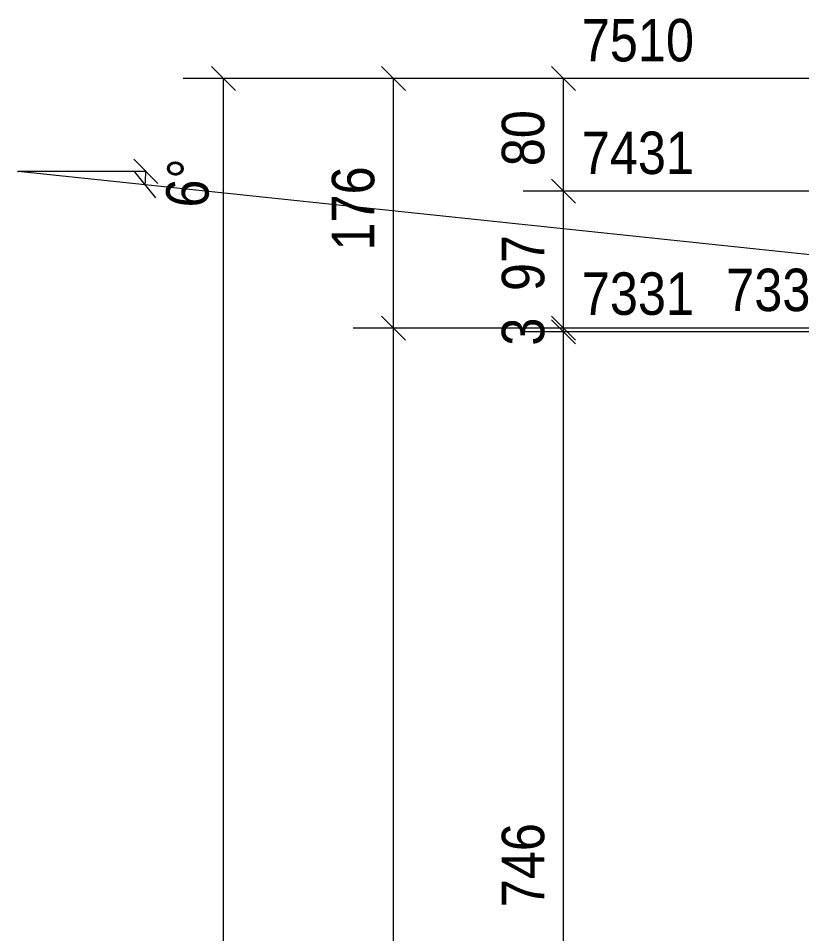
# Model space of a CAD drawing. Header units: millimetres. Extents: x 2 to 579, y 0 to 825.
# Drawn here: x 170.5 to 225.8, y 643.5 to 708.1 of the extents above; entities that cross this region are included whole.
import ezdxf

# ---------------------------------------------------------------- set-up
doc = ezdxf.new("R2010")
doc.units = ezdxf.units.MM
doc.linetypes.add('XKITLINE00', pattern=[0])
doc.layers.add('Dimensions', color=7, linetype='Continuous', lineweight=0)
doc.styles.add('ARIAL', font='ARIAL.TTF')

# ---------------------------------------------------------------- blocks, each defined once
blk = doc.blocks.new('*A97')
at = {"layer": 'Dimensions', "color": 7, "linetype": 'XKITLINE00', "lineweight": 0}
for p, q in [((184.105, 704.715), (185.802, 703.018)), ((288.364, 703.867), (182.103, 703.867)), ((184.953, 483.78), (184.953, 703.867))]:
    blk.add_line(p, q, dxfattribs=at)
at = {"layer": 'Dimensions', "color": 3}
blk.add_point((184.953, 703.867), dxfattribs=at)
blk = doc.blocks.new('*A124')
at = {"layer": 'Dimensions', "color": 7, "linetype": 'XKITLINE00', "lineweight": 0}
for p, q in [((180.314, 696.454), (178.616, 698.151)), ((179.465, 697.302), (170.465, 697.302)), ((179.415, 696.358), (170.465, 697.302)), ((180.17, 695.425), (178.661, 697.291)), ((274.459, 686.333), (179.415, 696.358))]:
    blk.add_line(p, q, dxfattribs=at)
blk.add_arc((170.465, 697.302), 9, 353.97889, 0, dxfattribs=at)
at = {"layer": 'Dimensions', "color": 7}
for p in [(170.465, 697.302), (179.465, 697.302), (179.415, 696.358)]:
    blk.add_point(p, dxfattribs=at)
at = {"layer": 'Dimensions', "color": 3, "style": 'ARIAL', "width": 0.85}
blk.add_text('6°', height=3, rotation=86.99218, dxfattribs=at).set_placement((183.847, 694.684))
blk = doc.blocks.new('*A125')
at = {"layer": 'Dimensions', "color": 7, "linetype": 'XKITLINE00', "lineweight": 0}
for p, q in [((196.105, 687.077), (197.802, 685.38)), ((274.453, 686.229), (194.103, 686.229)), ((196.953, 485.78), (196.953, 686.229))]:
    blk.add_line(p, q, dxfattribs=at)
at = {"layer": 'Dimensions', "color": 3}
blk.add_point((196.953, 686.229), dxfattribs=at)
blk = doc.blocks.new('*A126')
at = {"layer": 'Dimensions', "color": 7, "linetype": 'XKITLINE00', "lineweight": 0}
for p, q in [((196.105, 704.715), (197.802, 703.018)), ((288.364, 703.867), (194.103, 703.867)), ((196.953, 686.229), (196.953, 703.867)), ((196.105, 687.077), (197.802, 685.38)), ((274.453, 686.229), (194.103, 686.229))]:
    blk.add_line(p, q, dxfattribs=at)
at = {"layer": 'Dimensions', "color": 3}
for p in [(196.953, 703.867), (196.953, 686.229)]:
    blk.add_point(p, dxfattribs=at)
at = {"layer": 'Dimensions', "color": 3, "style": 'ARIAL', "width": 0.85}
blk.add_text('176', height=3, rotation=90.00021, dxfattribs=at).set_placement((195.603, 691.71))
blk = doc.blocks.new('*A129')
at = {"layer": 'Dimensions', "color": 7, "linetype": 'XKITLINE00', "lineweight": 0}
for p, q in [((208.105, 686.815), (209.802, 685.118)), ((286.475, 685.966), (206.103, 685.966)), ((208.953, 611.36), (208.953, 685.966)), ((208.105, 612.208), (209.802, 610.511)), ((275.553, 611.36), (206.103, 611.36))]:
    blk.add_line(p, q, dxfattribs=at)
at = {"layer": 'Dimensions', "color": 3}
for p in [(208.953, 685.966), (208.953, 611.36)]:
    blk.add_point(p, dxfattribs=at)
at = {"layer": 'Dimensions', "color": 3, "style": 'ARIAL', "width": 0.85}
blk.add_text('7331', height=3, dxfattribs=at).set_placement((210.253, 687.166))
blk.add_text('746', height=3, rotation=90.00021, dxfattribs=at).set_placement((207.603, 645.325))
blk = doc.blocks.new('*A130')
at = {"layer": 'Dimensions', "color": 7, "linetype": 'XKITLINE00', "lineweight": 0}
for p, q in [((208.105, 687.077), (209.802, 685.38)), ((208.105, 686.815), (209.802, 685.118)), ((274.453, 686.229), (206.103, 686.229)), ((208.953, 685.966), (208.953, 686.229)), ((286.475, 685.966), (206.103, 685.966))]:
    blk.add_line(p, q, dxfattribs=at)
at = {"layer": 'Dimensions', "color": 3}
for p in [(208.953, 686.229), (208.953, 685.966)]:
    blk.add_point(p, dxfattribs=at)
at = {"layer": 'Dimensions', "color": 3, "style": 'ARIAL', "width": 0.85}
blk.add_text('7334', height=3, dxfattribs=at).set_placement((220.453, 687.429))
blk.add_text('3', height=3, rotation=90.00021, dxfattribs=at).set_placement((207.603, 684.985))
blk = doc.blocks.new('*A131')
at = {"layer": 'Dimensions', "color": 7, "linetype": 'XKITLINE00', "lineweight": 0}
for p, q in [((208.105, 696.759), (209.802, 695.062)), ((287.524, 695.911), (206.103, 695.911)), ((208.953, 686.229), (208.953, 695.911)), ((208.105, 687.077), (209.802, 685.38)), ((274.453, 686.229), (206.103, 686.229))]:
    blk.add_line(p, q, dxfattribs=at)
at = {"layer": 'Dimensions', "color": 3}
for p in [(208.953, 695.911), (208.953, 686.229)]:
    blk.add_point(p, dxfattribs=at)
at = {"layer": 'Dimensions', "color": 3, "style": 'ARIAL', "width": 0.85}
blk.add_text('7431', height=3, dxfattribs=at).set_placement((210.253, 697.111))
blk.add_text('97', height=3, rotation=90.00021, dxfattribs=at).set_placement((207.603, 688.845))
blk = doc.blocks.new('*A132')
at = {"layer": 'Dimensions', "color": 7, "linetype": 'XKITLINE00', "lineweight": 0}
for p, q in [((208.105, 704.715), (209.802, 703.018)), ((288.364, 703.867), (206.103, 703.867)), ((208.953, 695.911), (208.953, 703.867)), ((208.105, 696.759), (209.802, 695.062)), ((287.524, 695.911), (206.103, 695.911))]:
    blk.add_line(p, q, dxfattribs=at)
at = {"layer": 'Dimensions', "color": 3}
for p in [(208.953, 703.867), (208.953, 695.911)]:
    blk.add_point(p, dxfattribs=at)
at = {"layer": 'Dimensions', "color": 3, "style": 'ARIAL', "width": 0.85}
blk.add_text('7510', height=3, dxfattribs=at).set_placement((210.253, 705.067))
blk.add_text('80', height=3, rotation=90.00021, dxfattribs=at).set_placement((207.603, 697.664))

msp = doc.modelspace()

# ---------------------------------------------------------------- block references
at = {"lineweight": 0}
for name in ['*A132', '*A97', '*A126', '*A131', '*A124', '*A130', '*A129', '*A125']:
    msp.add_blockref(name, (0, 0), dxfattribs=at)

doc.saveas('drawing.dxf')
